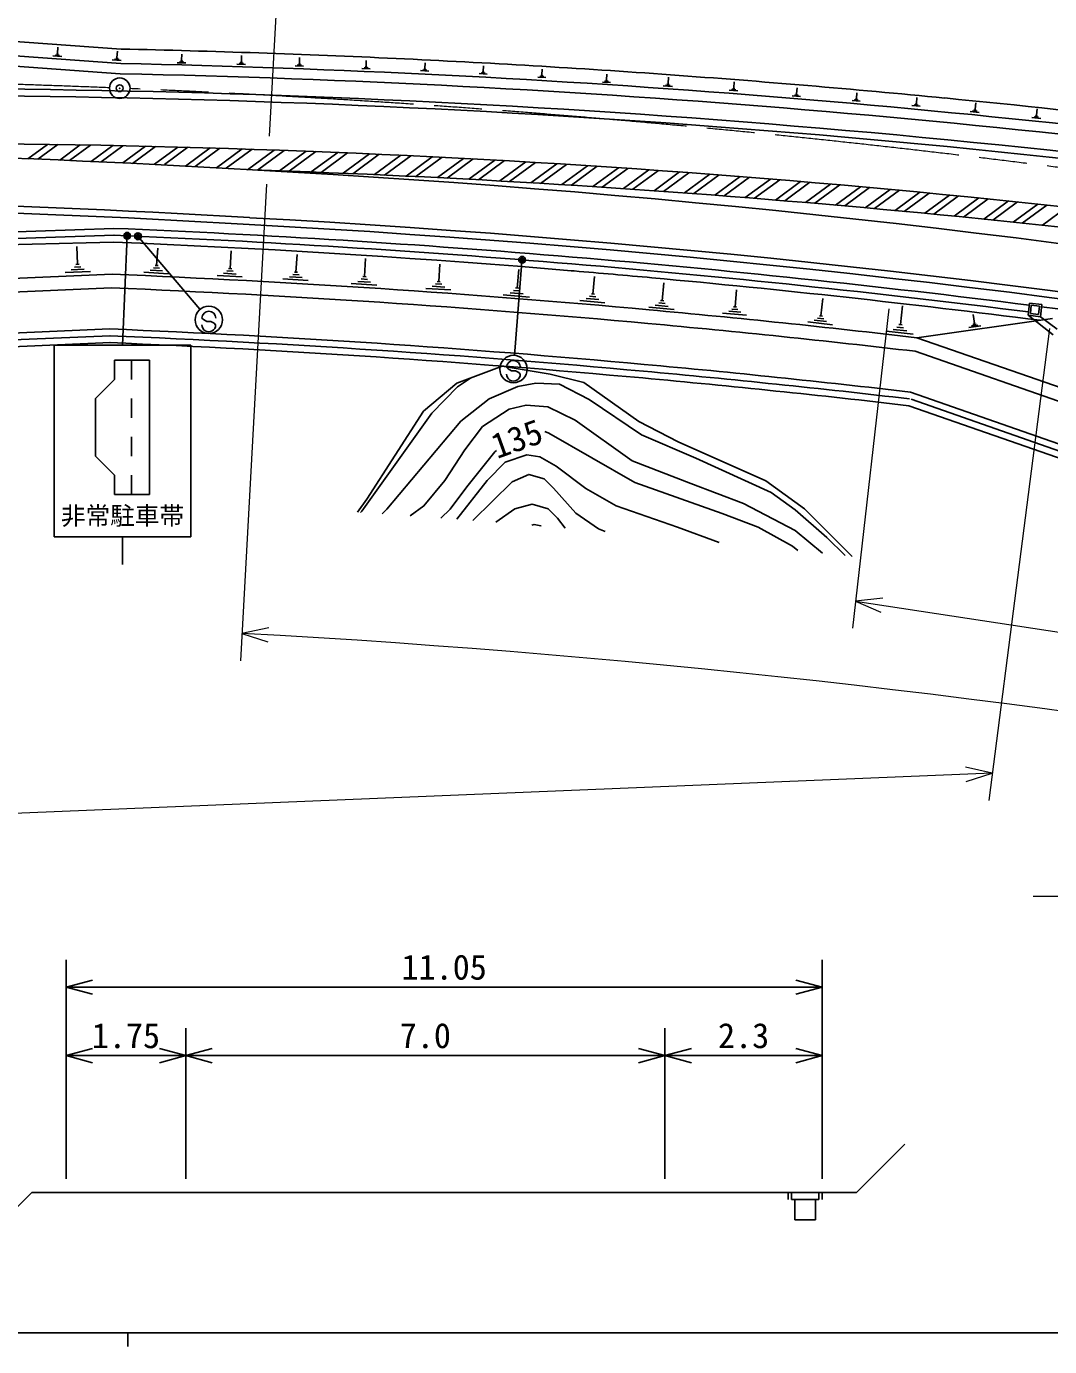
# Model space of a CAD drawing. Units: millimetres, scale not verified, with parts at other scales. Extents: x 0 to 700000, y -47500 to 447500.
# Drawn here: x 360588 to 435335, y 204000 to 300406 of the extents above; entities that cross this region are included whole.
import ezdxf
from ezdxf.enums import TextEntityAlignment as Align

# ---------------------------------------------------------------- set-up
doc = ezdxf.new("R2010")
doc.units = ezdxf.units.MM
doc.header["$LTSCALE"] = 1000
doc.header["$PDMODE"] = 32
doc.header["$PDSIZE"] = 500
doc.linetypes.add('CHAIN', pattern=[18.5, 12, -1.5, 3.5, -1.5])
doc.layers.add('作業ﾚｲﾔ1', color=7, linetype='Continuous', lineweight=25)
doc.styles.add('ＭＳ ゴシック', font='')
doc.styles.get('ＭＳ ゴシック').set_extended_font_data('MS Gothic')

msp = doc.modelspace()

# ---------------------------------------------------------------- linework, layer by layer
at = {"layer": '作業ﾚｲﾔ1', "lineweight": 13}
for p, q in [((381233, 345097), (378330, 292391)), ((378138, 288896), (376221, 254088)), ((423592, 279773), (420939, 256456)), ((435332, 278342), (430887, 243881)), ((423153, 258663), (421165, 258443)), ((421165, 258443), (479706, 249482)), ((421165, 258443), (422997, 257639)), ((378288, 256496), (376331, 256085)), ((376331, 256085), (378231, 255462)), ((431142, 245864), (156184, 234599)), ((431142, 245864), (429191, 246303)), ((429233, 245268), (431142, 245864)), ((434131, 236883), (460131, 236883))]:
    msp.add_line(p, q, dxfattribs=at)
at = {"layer": '作業ﾚｲﾔ1'}
for p, q in [((347473, 300190), (367522, 298753)), ((367482, 297698), (347469, 299123)), ((362863, 298427), (362895, 298886)), ((367448, 296949), (347444, 298373)), ((363177, 298206), (362520, 298253)), ((363017, 298284), (362689, 298307)), ((362940, 298355), (362776, 298367)), ((362904, 298424), (362822, 298429)), ((367519, 297913), (366864, 297959)), ((367360, 297990), (367033, 298013)), ((367283, 298061), (367119, 298073)), ((367247, 298129), (367165, 298135)), ((367206, 298132), (367238, 298591)), ((371967, 297938), (371887, 297941)), ((371927, 297940), (371941, 298390)), ((376294, 297828), (376308, 298271)), ((380533, 297703), (380547, 298139)), ((385408, 297501), (385421, 297922)), ((372243, 297737), (371600, 297757)), ((372084, 297806), (371762, 297816)), ((372005, 297873), (371845, 297878)), ((376605, 297629), (375972, 297648)), ((376448, 297697), (376132, 297707)), ((376371, 297763), (376213, 297768)), ((376334, 297827), (376255, 297830)), ((380839, 297507), (380216, 297527)), ((380685, 297574), (380374, 297584)), ((380609, 297639), (380454, 297644)), ((380572, 297702), (380494, 297705)), ((385704, 297311), (385102, 297330)), ((385555, 297376), (385254, 297385)), ((385482, 297438), (385331, 297443)), ((385446, 297500), (385371, 297502)), ((389979, 297139), (389387, 297175)), ((389834, 297207), (389539, 297225)), ((389764, 297271), (389616, 297280)), ((389731, 297332), (389657, 297337)), ((389694, 297334), (389718, 297748)), ((394250, 296922), (393658, 296957)), ((394105, 296990), (393809, 297008)), ((394035, 297054), (393887, 297062)), ((394001, 297115), (393927, 297119)), ((393964, 297117), (393989, 297532)), ((398252, 296865), (398277, 297280)), ((398538, 296669), (397945, 296704)), ((398393, 296737), (398097, 296755)), ((398323, 296801), (398174, 296810)), ((398289, 296862), (398215, 296867)), ((403257, 296309), (402662, 296345)), ((403112, 296378), (402815, 296396)), ((403041, 296442), (402893, 296451)), ((403008, 296503), (402933, 296508)), ((402971, 296506), (402995, 296922)), ((407775, 296014), (407111, 296067)), ((407614, 296094), (407283, 296120)), ((407537, 296166), (407371, 296180)), ((407501, 296236), (407418, 296243)), ((407459, 296239), (407496, 296704)), ((412262, 295912), (412298, 296365)), ((412571, 295692), (411923, 295744)), ((412414, 295770), (412090, 295795)), ((412338, 295841), (412176, 295854)), ((412303, 295909), (412222, 295915)), ((417147, 295276), (416532, 295325)), ((416998, 295350), (416690, 295374)), ((416926, 295417), (416772, 295429)), ((416893, 295482), (416816, 295488)), ((416854, 295485), (416888, 295916)), ((421359, 295014), (421059, 295038)), ((421289, 295080), (421139, 295092)), ((421256, 295143), (421181, 295149)), ((421219, 295146), (421252, 295566)), ((425599, 294788), (425645, 295210)), ((421504, 294942), (420905, 294990)), ((425881, 294575), (425279, 294640)), ((425737, 294652), (425436, 294684)), ((425668, 294720), (425518, 294736)), ((425637, 294784), (425562, 294792)), ((430198, 294125), (429535, 294196)), ((430039, 294209), (429708, 294245)), ((429963, 294284), (429798, 294302)), ((429929, 294355), (429846, 294364)), ((429888, 294359), (429937, 294824)), ((434378, 293918), (434428, 294381)), ((434688, 293684), (434026, 293755)), ((434530, 293768), (434199, 293803)), ((434454, 293843), (434289, 293861)), ((434420, 293914), (434337, 293922)), ((360702, 290741), (362131, 291793)), ((361422, 290712), (362875, 291782)), ((363020, 290647), (364524, 291755)), ((363738, 290617), (365262, 291739)), ((365330, 290547), (366907, 291709)), ((366045, 290515), (367645, 291693)), ((367630, 290441), (369281, 291656)), ((368343, 290406), (370016, 291638)), ((369940, 290340), (371646, 291597)), ((370674, 290322), (372378, 291577)), ((372207, 290209), (374001, 291531)), ((372914, 290171), (374730, 291509)), ((374483, 290084), (376348, 291458)), ((375187, 290044), (377074, 291434)), ((376738, 289944), (378685, 291378)), ((377463, 289920), (379409, 291352)), ((379073, 289863), (381014, 291292)), ((379796, 289837), (381734, 291264)), ((381400, 289776), (383333, 291200)), ((382120, 289748), (384051, 291170)), ((383718, 289682), (385644, 291101)), ((384436, 289652), (386360, 291069)), ((386028, 289582), (387947, 290996)), ((386743, 289550), (388660, 290962)), ((388328, 289476), (390241, 290884)), ((389041, 289442), (390951, 290848)), ((390621, 289363), (392527, 290766)), ((391330, 289327), (393234, 290729)), ((392905, 289244), (394804, 290643)), ((393612, 289206), (395509, 290603)), ((395180, 289119), (397073, 290513)), ((395885, 289079), (397775, 290471)), ((397448, 288988), (399334, 290377)), ((398150, 288946), (400034, 290334)), ((399707, 288851), (401587, 290235)), ((400407, 288807), (402284, 290190)), ((401958, 288708), (403832, 290088)), ((402655, 288663), (404527, 290041)), ((404201, 288559), (406069, 289934)), ((404896, 288512), (406761, 289885)), ((406437, 288405), (408298, 289775)), ((407129, 288355), (408988, 289724)), ((408664, 288244), (410519, 289610)), ((409354, 288193), (411207, 289558)), ((410884, 288078), (412733, 289440)), ((411571, 288025), (413418, 289386)), ((413096, 287906), (414939, 289263)), ((413781, 287852), (415622, 289208)), ((415301, 287729), (417138, 289082)), ((415983, 287673), (417818, 289024)), ((417498, 287546), (419329, 288895)), ((418178, 287488), (420007, 288835)), ((419687, 287358), (421513, 288702)), ((420365, 287298), (422189, 288641)), ((421869, 287164), (423689, 288504)), ((422545, 287103), (424363, 288441)), ((424044, 286965), (425858, 288301)), ((424718, 286902), (426530, 288236)), ((426212, 286760), (428020, 288092)), ((426883, 286696), (428690, 288026)), ((428372, 286550), (430175, 287878)), ((429041, 286484), (430843, 287811)), ((430525, 286335), (432323, 287659)), ((431192, 286267), (432988, 287590)), ((432672, 286115), (434464, 287435)), ((433336, 286046), (435127, 287364)), ((434811, 285890), (436598, 287206)), ((366983, 285658), (347227, 284974)), ((367000, 285158), (347232, 284474)), ((367950, 285117), (367611, 277124)), ((368836, 284968), (373268, 279746)), ((364319, 283033), (364263, 284339)), ((370104, 282942), (370178, 284213)), ((375469, 282720), (375544, 284013)), ((380283, 282462), (380358, 283754)), ((385288, 282136), (385364, 283450)), ((365276, 282512), (363409, 282433)), ((364801, 282679), (363868, 282640)), ((364560, 282856), (364093, 282836)), ((364435, 283038), (364202, 283028)), ((370537, 282552), (369629, 282605)), ((370321, 282747), (369867, 282773)), ((370218, 282935), (369991, 282948)), ((375689, 282522), (375228, 282549)), ((375584, 282714), (375354, 282727)), ((390712, 281769), (390786, 283050)), ((396790, 283213), (396249, 276384)), ((396434, 281301), (396551, 282643)), ((366845, 282310), (347171, 281474)), ((370981, 282344), (369165, 282449)), ((376360, 282113), (374514, 282220)), ((375909, 282324), (374986, 282378)), ((381174, 281854), (379328, 281961)), ((380723, 282066), (379800, 282119)), ((380503, 282264), (380041, 282290)), ((380398, 282455), (380167, 282468)), ((386194, 281519), (384317, 281628)), ((385736, 281734), (384797, 281788)), ((385512, 281935), (385043, 281962)), ((385405, 282129), (385171, 282143)), ((390930, 281572), (390472, 281599)), ((390826, 281762), (390597, 281775)), ((401974, 280864), (402086, 282150)), ((407030, 280377), (407144, 281685)), ((366804, 281311), (347154, 280474)), ((391595, 281166), (389764, 281272)), ((391148, 281376), (390233, 281429)), ((397342, 280643), (395426, 280810)), ((396879, 280876), (395921, 280960)), ((396657, 281089), (396178, 281131)), ((396554, 281291), (396314, 281312)), ((402187, 280660), (401728, 280700)), ((402088, 280853), (401859, 280874)), ((412362, 279927), (412470, 281162)), ((402844, 280232), (401006, 280393)), ((402401, 280456), (401482, 280536)), ((407915, 279735), (406046, 279898)), ((407464, 279963), (406530, 280044)), ((407247, 280170), (406780, 280211)), ((407146, 280367), (406913, 280387)), ((412772, 279535), (411890, 279612)), ((412567, 279731), (412126, 279769)), ((412472, 279917), (412251, 279936)), ((418628, 279267), (418766, 280538)), ((424445, 278627), (424596, 280013)), ((433866, 280203), (433767, 279309)), ((433866, 280203), (434761, 280104)), ((433999, 280038), (433933, 279441)), ((433999, 280038), (434595, 279972)), ((434595, 279972), (434529, 279375)), ((434761, 280104), (434661, 279210)), ((373516, 278994), (373416, 279112)), ((373761, 278855), (373516, 278994)), ((374061, 278853), (373761, 278855)), ((374307, 278741), (374061, 278853)), ((374412, 278604), (374307, 278741)), ((413198, 279320), (411433, 279474)), ((419477, 278624), (417661, 278821)), ((419042, 278854), (418135, 278953)), ((418835, 279061), (418381, 279110)), ((418741, 279254), (418514, 279279)), ((424569, 278613), (424321, 278640)), ((435553, 279076), (425628, 277676)), ((429960, 278672), (429737, 278641)), ((429836, 278745), (429748, 279369)), ((429892, 278753), (429780, 278737)), ((433767, 279309), (434661, 279210)), ((433767, 279309), (435591, 277889)), ((433794, 279549), (433784, 279555)), ((433933, 279441), (434529, 279375)), ((435890, 278290), (434661, 279210)), ((366680, 278314), (349599, 277582)), ((366701, 277814), (349629, 277082)), ((425371, 277925), (423390, 278140)), ((424898, 278177), (423907, 278284)), ((424671, 278402), (424176, 278455)), ((454739, 267553), (425628, 277676)), ((430319, 278541), (429428, 278415)), ((430084, 278599), (429638, 278536)), ((366723, 277315), (348217, 276521)), ((362611, 263124), (362611, 277124)), ((362611, 277124), (372611, 277124)), ((372611, 263124), (372611, 277124)), ((367021, 274624), (367021, 276024)), ((367021, 276024), (369575, 276024)), ((368266, 274624), (368266, 276024)), ((369575, 266224), (369575, 276024)), ((454363, 266612), (425513, 276683)), ((392040, 274344), (395332, 275603)), ((395332, 275603), (398859, 275011)), ((395771, 275398), (395672, 275516)), ((396016, 275259), (395771, 275398)), ((396317, 275256), (396016, 275259)), ((396562, 275144), (396317, 275256)), ((396668, 275008), (396562, 275144)), ((398859, 275011), (401307, 274410)), ((367021, 274624), (365647, 273224)), ((389607, 272299), (392040, 274344)), ((401307, 274410), (405328, 271545)), ((365647, 269024), (365647, 273224)), ((368266, 271824), (368266, 273224)), ((454081, 263610), (425165, 273703)), ((454092, 263094), (425214, 273182)), ((385457, 265889), (389607, 272299)), ((453927, 262622), (425049, 272710)), ((405328, 271545), (408208, 270070)), ((368266, 269024), (368266, 270424)), ((408208, 270070), (414606, 267213)), ((365647, 269024), (367021, 267624)), ((367021, 266224), (367021, 267624)), ((368266, 266224), (368266, 267624)), ((414606, 267213), (417419, 265173)), ((367021, 266224), (369575, 266224)), ((384780, 264926), (385457, 265889)), ((417419, 265173), (420911, 261705)), ((362611, 263124), (372611, 263124)), ((367611, 263124), (367611, 261124)), ((363482, 216246), (363482, 232246)), ((418732, 216246), (418732, 232246)), ((365414, 230764), (363482, 230246)), ((418732, 230246), (416800, 230764)), ((363482, 230246), (418732, 230246)), ((363482, 230246), (365414, 229729)), ((416800, 229729), (418732, 230246)), ((372232, 216246), (372232, 227246)), ((407232, 216246), (407232, 227246)), ((365414, 225764), (363482, 225246)), ((372232, 225246), (370300, 225764)), ((374164, 225764), (372232, 225246)), ((407232, 225246), (405300, 225764)), ((409164, 225764), (407232, 225246)), ((418732, 225246), (416800, 225764)), ((363482, 225246), (372232, 225246)), ((363482, 225246), (365414, 224729)), ((370300, 224729), (372232, 225246)), ((372232, 225246), (407232, 225246)), ((372232, 225246), (374164, 224729)), ((405300, 224729), (407232, 225246)), ((407232, 225246), (418732, 225246)), ((407232, 225246), (409164, 224729)), ((416800, 224729), (418732, 225246)), ((421232, 215246), (424768, 218782)), ((360982, 215246), (357447, 211711)), ((360982, 215246), (363482, 215246)), ((363482, 215246), (372232, 215246)), ((372232, 215246), (407232, 215246)), ((407232, 215246), (418732, 215246)), ((416232, 215246), (416232, 214746)), ((416482, 215246), (416482, 214746)), ((418482, 215246), (418482, 214746)), ((418732, 215246), (418732, 214746)), ((418732, 215246), (421232, 215246)), ((416482, 214746), (418482, 214746)), ((416732, 214746), (416732, 213246)), ((418232, 214746), (418232, 213246)), ((416732, 213246), (418232, 213246)), ((40000, 205000), (579000, 205000)), ((368000, 205000), (368000, 204000))]:
    msp.add_line(p, q, dxfattribs=at)
for points in [[(359044, 284444), (361017, 284505), (362992, 284561), (364966, 284612), (366941, 284658), (368912, 284575), (370881, 284486), (372851, 284393), (374820, 284294), (376790, 284191), (378759, 284083), (380727, 283970), (382695, 283852), (384664, 283729), (386631, 283601), (388599, 283468), (390566, 283330), (392532, 283187), (394499, 283040), (396465, 282887), (398430, 282730), (400395, 282567), (400603, 282550)], [(385005, 264911), (385081, 265000), (390211, 272152), (392078, 274090), (393036, 274725)], [(420404, 261761), (419064, 263078), (416756, 265104), (414992, 266359), (409482, 268887), (405532, 270582), (401693, 273157), (399527, 274271), (397808, 274345), (396498, 274113), (394402, 273212), (392315, 271570), (386918, 265154), (386573, 264804)], [(418738, 261945), (416759, 263583), (412974, 265576), (409121, 267016), (404848, 268687), (400672, 271649), (398680, 272614), (397096, 272748), (395844, 272457), (393905, 271179), (392606, 269489), (391148, 267244), (389623, 265390), (388626, 264665)], [(398455, 270815), (398761, 270700), (405035, 267105), (411410, 264839), (414039, 263846), (416554, 262459), (416945, 262143)], [(390860, 264498), (391540, 265151), (392755, 266787), (394815, 269341), (394926, 269437)], [(411194, 262709), (408147, 263829), (403669, 265398), (401458, 266658), (399292, 268283), (398097, 268969), (397155, 269112), (395554, 268597), (394246, 267240), (392025, 264411)], [(393211, 264323), (396077, 267139), (397298, 267689), (398410, 267371), (399094, 266698), (400722, 264859), (402372, 263720), (402880, 263527)], [(394891, 264198), (396279, 265172), (397538, 265513), (398714, 265187), (399395, 264488), (399953, 263773)], [(398178, 263922), (398173, 263926), (397673, 264027), (397511, 263978)]]:
    msp.add_lwpolyline(points, dxfattribs=at)
for centre, radius in [((367407, 295893), 750), ((367950, 285117), 150), ((367950, 285117), 120), ((367950, 285117), 90), ((367950, 285117), 60), ((367950, 285117), 30), ((368739, 285083), 150), ((368739, 285083), 120), ((368739, 285083), 90), ((368739, 285083), 60), ((368739, 285083), 30), ((396802, 283362), 150), ((396802, 283362), 120), ((396802, 283362), 90), ((396802, 283362), 60), ((396802, 283362), 30), ((373915, 278983), 1000), ((396171, 275387), 1000)]:
    msp.add_circle(centre, radius, dxfattribs=at)
at = {"layer": '作業ﾚｲﾔ1', "lineweight": 13}
for radius, start, end in [(838682, 73.31378, 97.83478), (760666, 73.32354, 86.84735)]:
    msp.add_arc((334497, -503430), radius, start, end, dxfattribs=at)
at = {"layer": '作業ﾚｲﾔ1'}
for centre, radius, start, end in [((331153, -502944), 811760, 81.18487, 84.46143), ((331153, -502944), 812200, 81.16394, 84.46147), ((349968, -504539), 803483, 87.31622, 88.74811), ((349959, -504526), 803471, 85.88294, 87.31554), ((350446, -504561), 801690, 81.62568, 88.7848), ((350446, -504561), 802440, 82.00611, 88.78346), ((349969, -504515), 803459, 84.45028, 85.8836), ((350446, -504561), 800440, 81.62568, 90.22351), ((350446, -504561), 799940, 81.62568, 90.22351), ((349964, -504502), 803447, 82.1234, 84.44982), ((329739, -504349), 795693, 86.58779, 90.68129), ((350446, -504561), 796440, 81.62568, 90.22351), ((334474, -503423), 794500, 73.31739, 86.92469), ((350446, -504561), 794940, 81.62568, 88.07865), ((329739, -504349), 792193, 86.58779, 90.68129), ((329739, -504349), 791693, 86.58693, 90.68038), ((334474, -503423), 791000, 73.31782, 86.92544), ((334474, -503423), 789750, 82.77128, 87.64089), ((334474, -503423), 790500, 73.31789, 86.92555), ((334474, -503423), 789250, 82.77071, 87.64089), ((334474, -503423), 788750, 84.77617, 85.19071), ((334474, -503423), 786400, 84.77617, 87.64089), ((334474, -503423), 788750, 82.70577, 84.7761), ((334474, -503423), 785400, 84.77617, 87.64089), ((373916, 279108), 500, 359.55488, 179.55488), ((334474, -503423), 786400, 83.34371, 84.7761), ((334474, -503423), 789750, 79.91573, 82.70598), ((334474, -503423), 785400, 83.34371, 84.7761), ((334474, -503423), 781900, 84.77617, 87.64089), ((334474, -503423), 782400, 84.77617, 87.64089), ((373912, 278608), 500, 179.55488, 359.55488), ((334474, -503423), 781400, 84.77617, 87.64089), ((396171, 275512), 500, 359.55488, 179.55488), ((334474, -503423), 782400, 83.34371, 84.7761), ((396168, 275012), 500, 179.55488, 359.55488), ((334474, -503423), 781900, 83.34371, 84.7761), ((334474, -503423), 781400, 83.34371, 84.7761)]:
    msp.add_arc(centre, radius, start, end, dxfattribs=at)
at = {"layer": '作業ﾚｲﾔ1', "linetype": 'CHAIN', "lineweight": 13}
for start, end in [(87.69604, 89.07472), (86.20993, 87.58861), (84.77754, 86.20993), (83.34514, 84.77754), (81.91275, 83.34514)]:
    msp.add_arc((334497, -503430), 800000, start, end, dxfattribs=at)
at = {"layer": '作業ﾚｲﾔ1'}
for p in [(367407, 295893), (367950, 285117), (368739, 285083), (396802, 283362)]:
    msp.add_point(p, dxfattribs=at)

# ---------------------------------------------------------------- texts
at = {"layer": '作業ﾚｲﾔ1', "style": 'ＭＳ ゴシック'}
msp.add_text('135', height=1833, rotation=19.803, dxfattribs=at).set_placement((396414, 270305), align=Align.MIDDLE_CENTER)
msp.add_text('非常駐車帯', height=1320, dxfattribs=at).set_placement((367611, 264674), align=Align.MIDDLE_CENTER)
for s, p in [('11.05', (391107, 230246)), ('1.75', (367857, 225246)), ('7.0', (389732, 225246)), ('2.3', (412982, 225246))]:
    msp.add_text(s, height=1833, dxfattribs=at).set_placement(p, align=Align.BOTTOM_CENTER)

doc.saveas('drawing.dxf')
